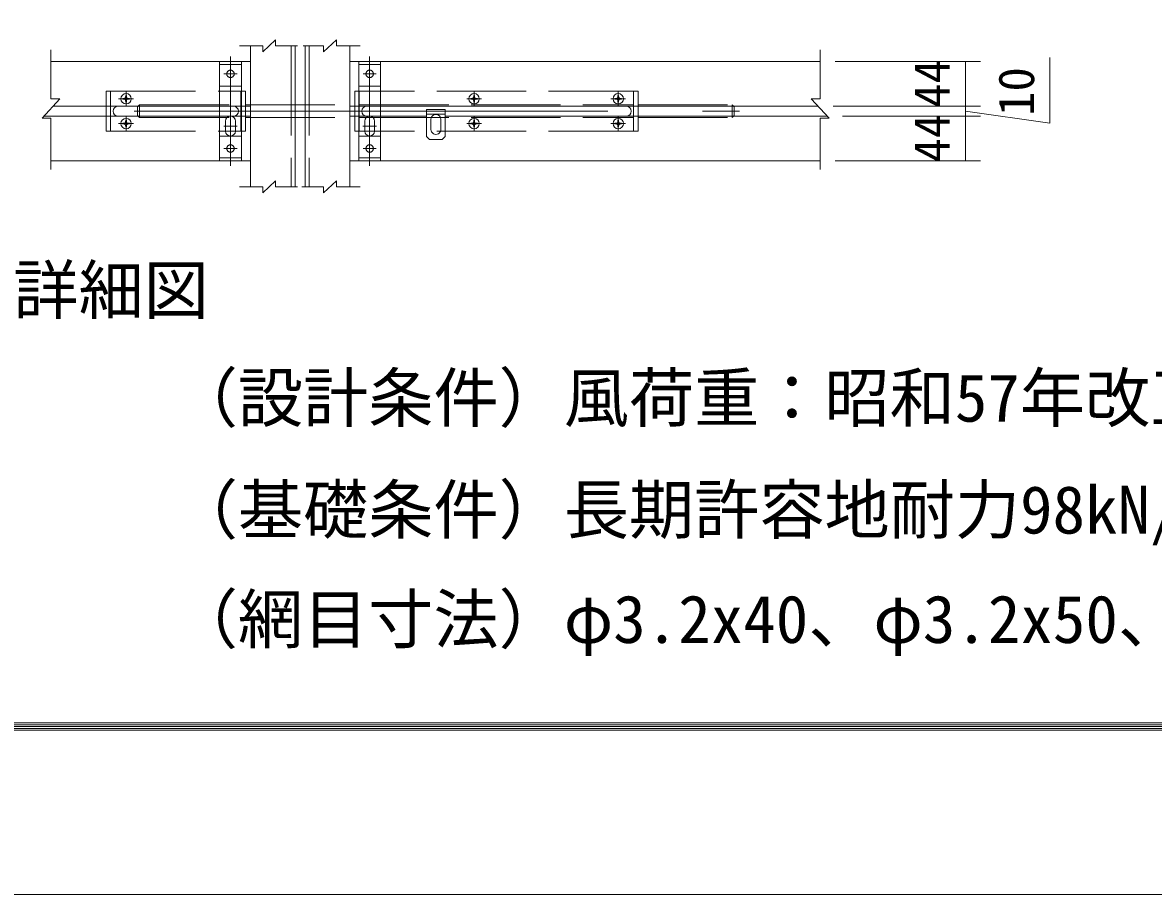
# Model space of a CAD drawing. Units: millimetres, scale not verified. Extents: x -6300 to 6300, y -4455 to 4455.
# Drawn here: x -2274 to 0, y -4455 to -2702 of the extents above; entities that cross this region are included whole.
import ezdxf
from ezdxf.enums import TextEntityAlignment as Align

# ---------------------------------------------------------------- set-up
doc = ezdxf.new("R2010")
doc.units = ezdxf.units.MM
doc.header["$LTSCALE"] = 30
doc.linetypes.add('DASHED', pattern=[7.5, 6, -1.5])
doc.linetypes.add('USER1', pattern=[50.8, 31.75, -6.35, 6.35, -6.35])
for name, color, linetype, lineweight in [('0-0_D-TTL', 7, 'Continuous', 9), ('0-2_D-BMK', 2, 'USER1', 13), ('0-3_D-STR3', 3, 'Continuous', 13), ('0-4_D-STR1', 1, 'Continuous', 18), ('0-5_D-STR-DIM', 7, 'Continuous', 9)]:
    doc.layers.add(name, color=color, linetype=linetype, lineweight=lineweight)
doc.layers.add('0-1_D-TTL-TXT', color=7, linetype='Continuous')
doc.styles.add('ＭＳ ゴシック', font='')
doc.styles.get('ＭＳ ゴシック').set_extended_font_data('MS Gothic')

msp = doc.modelspace()

# ---------------------------------------------------------------- linework, layer by layer
at = {"layer": '0-0_D-TTL', "color": 2, "lineweight": 18}
msp.add_lwpolyline([(-6300, 4455), (6300, 4455), (6300, -4455), (-6300, -4455)], close=True, dxfattribs=at)
at = {"layer": '0-0_D-TTL'}
for points in [[(-5895, 4125), (5895, 4125), (5895, -4125), (-5895, -4125)], [(-5891.25, 4121.25), (5891.25, 4121.25), (5891.25, -4121.25), (-5891.25, -4121.25)], [(-5887.5, 4117.5), (5887.5, 4117.5), (5887.5, -4117.5), (-5887.5, -4117.5)], [(-5883.75, 4113.75), (5883.75, 4113.75), (5883.75, -4113.75), (-5883.75, -4113.75)], [(-5880, 4110), (5880, 4110), (5880, -4110), (-5880, -4110)]]:
    msp.add_lwpolyline(points, close=True, dxfattribs=at)
at = {"layer": '0-2_D-BMK'}
for p, q in [((-1856.35, -2989.94), (-1856.35, -2770.17)), ((-1576.35, -2989.94), (-1576.35, -2770.17)), ((-1869.59, -2805.06), (-1843.1, -2805.06)), ((-1563.1, -2805.06), (-1589.59, -2805.06)), ((-2066.34, -2869.94), (-2066.34, -2840.18)), ((-1366.34, -2869.94), (-1366.34, -2840.18)), ((-1076.34, -2869.94), (-1076.34, -2840.18)), ((-2081.22, -2855.06), (-2051.46, -2855.06)), ((-1381.22, -2855.06), (-1351.46, -2855.06)), ((-1091.22, -2855.06), (-1061.46, -2855.06)), ((-2050.03, -2880.06), (-832.54, -2880.06)), ((-2081.23, -2905.06), (-2051.47, -2905.06)), ((-2066.35, -2919.94), (-2066.35, -2890.18)), ((-1869.82, -2910.06), (-1842.87, -2910.06)), ((-1562.87, -2910.06), (-1589.82, -2910.06)), ((-1381.22, -2905.06), (-1351.46, -2905.06)), ((-1366.34, -2919.94), (-1366.34, -2890.18)), ((-1091.23, -2905.06), (-1061.47, -2905.06)), ((-1076.35, -2919.94), (-1076.35, -2890.18)), ((-1869.59, -2955.06), (-1843.1, -2955.06)), ((-1563.1, -2955.06), (-1589.59, -2955.06))]:
    msp.add_line(p, q, dxfattribs=at)
at = {"layer": '0-3_D-STR3'}
for p, q in [((-1878.35, -2780.06), (-1878.35, -2980.06)), ((-1834.35, -2780.06), (-1834.35, -2980.06)), ((-1554.35, -2780.06), (-1598.35, -2780.06)), ((-1598.35, -2780.06), (-1598.35, -2980.06)), ((-1554.35, -2780.06), (-1554.35, -2980.06)), ((-2073.04, -2854.32), (-2069.95, -2854.27)), ((-2073.04, -2855.84), (-2073.04, -2854.32)), ((-2073.04, -2855.79), (-2069.95, -2855.84)), ((-2068.11, -2853.29), (-2069.95, -2854.27)), ((-2068.11, -2856.82), (-2069.95, -2855.84)), ((-2068.07, -2853.25), (-2067.13, -2851.4)), ((-2068.07, -2856.86), (-2067.13, -2858.71)), ((-2067.13, -2858.71), (-2067.07, -2861.76)), ((-2067.07, -2861.76), (-2065.61, -2861.76)), ((-2067.07, -2861.76), (-2065.61, -2861.76)), ((-2065.56, -2851.4), (-2065.61, -2848.36)), ((-2065.56, -2858.71), (-2065.61, -2861.76)), ((-2064.61, -2853.25), (-2065.56, -2851.4)), ((-2064.61, -2856.86), (-2065.56, -2858.71)), ((-2064.58, -2853.29), (-2062.73, -2854.27)), ((-2064.58, -2856.82), (-2062.73, -2855.84)), ((-2059.64, -2854.32), (-2062.73, -2854.27)), ((-2059.64, -2855.79), (-2062.73, -2855.84)), ((-2059.64, -2855.79), (-2059.64, -2854.32)), ((-1373.04, -2854.32), (-1369.95, -2854.27)), ((-1373.04, -2855.84), (-1373.04, -2854.32)), ((-1373.04, -2855.79), (-1369.95, -2855.84)), ((-1368.11, -2853.29), (-1369.95, -2854.27)), ((-1368.11, -2856.82), (-1369.95, -2855.84)), ((-1368.07, -2853.25), (-1367.13, -2851.4)), ((-1368.07, -2856.86), (-1367.13, -2858.71)), ((-1367.13, -2858.71), (-1367.07, -2861.76)), ((-1367.07, -2861.76), (-1365.61, -2861.76)), ((-1367.07, -2861.76), (-1365.61, -2861.76)), ((-1365.56, -2851.4), (-1365.61, -2848.36)), ((-1365.56, -2858.71), (-1365.61, -2861.76)), ((-1364.61, -2853.25), (-1365.56, -2851.4)), ((-1364.61, -2856.86), (-1365.56, -2858.71)), ((-1364.58, -2853.29), (-1362.73, -2854.27)), ((-1364.58, -2856.82), (-1362.73, -2855.84)), ((-1359.64, -2854.32), (-1362.73, -2854.27)), ((-1359.64, -2855.79), (-1362.73, -2855.84)), ((-1359.64, -2855.79), (-1359.64, -2854.32)), ((-1083.04, -2854.32), (-1079.95, -2854.27)), ((-1083.04, -2855.84), (-1083.04, -2854.32)), ((-1083.04, -2855.79), (-1079.95, -2855.84)), ((-1078.11, -2853.29), (-1079.95, -2854.27)), ((-1078.11, -2856.82), (-1079.95, -2855.84)), ((-1078.07, -2853.25), (-1077.13, -2851.4)), ((-1078.07, -2856.86), (-1077.13, -2858.71)), ((-1077.13, -2858.71), (-1077.07, -2861.76)), ((-1077.07, -2861.76), (-1075.61, -2861.76)), ((-1077.07, -2861.76), (-1075.61, -2861.76)), ((-1075.56, -2851.4), (-1075.61, -2848.36)), ((-1075.56, -2858.71), (-1075.61, -2861.76)), ((-1074.61, -2853.25), (-1075.56, -2851.4)), ((-1074.61, -2856.86), (-1075.56, -2858.71)), ((-1074.58, -2853.29), (-1072.73, -2854.27)), ((-1074.58, -2856.82), (-1072.73, -2855.84)), ((-1069.64, -2854.32), (-1072.73, -2854.27)), ((-1069.64, -2855.79), (-1072.73, -2855.84)), ((-1069.64, -2855.79), (-1069.64, -2854.32)), ((-1424.19, -2930.76), (-1424.19, -2876.76)), ((-2073.05, -2904.32), (-2069.95, -2904.27)), ((-2073.05, -2905.84), (-2073.05, -2904.32)), ((-2073.05, -2905.79), (-2069.95, -2905.84)), ((-2068.11, -2903.29), (-2069.95, -2904.27)), ((-2068.11, -2906.82), (-2069.95, -2905.84)), ((-2068.08, -2903.25), (-2067.13, -2901.4)), ((-2068.08, -2906.86), (-2067.13, -2908.71)), ((-2067.13, -2908.71), (-2067.08, -2911.76)), ((-2065.56, -2901.4), (-2065.61, -2898.36)), ((-2065.56, -2908.71), (-2065.61, -2911.76)), ((-2064.62, -2903.25), (-2065.56, -2901.4)), ((-2064.62, -2906.86), (-2065.56, -2908.71)), ((-2064.58, -2903.29), (-2062.74, -2904.27)), ((-2064.58, -2906.82), (-2062.74, -2905.84)), ((-2059.65, -2904.32), (-2062.74, -2904.27)), ((-2059.65, -2905.79), (-2062.74, -2905.84)), ((-2059.65, -2905.79), (-2059.65, -2904.32)), ((-1866.35, -2920.06), (-1866.35, -2900.06)), ((-1846.35, -2920.06), (-1846.35, -2900.06)), ((-1586.35, -2920.06), (-1586.35, -2900.06)), ((-1566.35, -2920.06), (-1566.35, -2900.06)), ((-1453.19, -2896.76), (-1453.19, -2916.76)), ((-1433.19, -2896.76), (-1433.19, -2916.76)), ((-1373.04, -2904.32), (-1369.95, -2904.27)), ((-1373.04, -2905.84), (-1373.04, -2904.32)), ((-1373.04, -2905.79), (-1369.95, -2905.84)), ((-1368.11, -2903.29), (-1369.95, -2904.27)), ((-1368.11, -2906.82), (-1369.95, -2905.84)), ((-1368.07, -2903.25), (-1367.13, -2901.4)), ((-1368.07, -2906.86), (-1367.13, -2908.71)), ((-1367.13, -2908.71), (-1367.07, -2911.76)), ((-1365.56, -2901.4), (-1365.61, -2898.36)), ((-1365.56, -2908.71), (-1365.61, -2911.76)), ((-1364.61, -2903.25), (-1365.56, -2901.4)), ((-1364.61, -2906.86), (-1365.56, -2908.71)), ((-1364.58, -2903.29), (-1362.73, -2904.27)), ((-1364.58, -2906.82), (-1362.73, -2905.84)), ((-1359.64, -2904.32), (-1362.73, -2904.27)), ((-1359.64, -2905.79), (-1362.73, -2905.84)), ((-1359.64, -2905.79), (-1359.64, -2904.32)), ((-1083.05, -2904.32), (-1079.95, -2904.27)), ((-1083.05, -2905.84), (-1083.05, -2904.32)), ((-1083.05, -2905.79), (-1079.95, -2905.84)), ((-1078.11, -2903.29), (-1079.95, -2904.27)), ((-1078.11, -2906.82), (-1079.95, -2905.84)), ((-1078.08, -2903.25), (-1077.13, -2901.4)), ((-1078.08, -2906.86), (-1077.13, -2908.71)), ((-1077.13, -2908.71), (-1077.08, -2911.76)), ((-1075.56, -2901.4), (-1075.61, -2898.36)), ((-1075.56, -2908.71), (-1075.61, -2911.76)), ((-1074.62, -2903.25), (-1075.56, -2901.4)), ((-1074.62, -2906.86), (-1075.56, -2908.71)), ((-1074.58, -2903.29), (-1072.74, -2904.27)), ((-1074.58, -2906.82), (-1072.74, -2905.84)), ((-1069.65, -2904.32), (-1072.74, -2904.27)), ((-1069.65, -2905.79), (-1072.74, -2905.84)), ((-1069.65, -2905.79), (-1069.65, -2904.32)), ((-2067.08, -2911.76), (-2065.61, -2911.76)), ((-2067.08, -2911.76), (-2065.61, -2911.76)), ((-1462.19, -2930.76), (-1456.19, -2936.76)), ((-1430.19, -2936.76), (-1424.19, -2930.76)), ((-1367.07, -2911.76), (-1365.61, -2911.76)), ((-1367.07, -2911.76), (-1365.61, -2911.76)), ((-1077.08, -2911.76), (-1075.61, -2911.76)), ((-1077.08, -2911.76), (-1075.61, -2911.76)), ((-1456.19, -2936.76), (-1430.19, -2936.76)), ((-1598.35, -2980.06), (-1554.35, -2980.06))]:
    msp.add_line(p, q, dxfattribs=at)
at = {"layer": '0-3_D-STR3', "linetype": 'DASHED'}
for p, q in [((-1878.35, -2786.06), (-1834.35, -2786.06)), ((-1554.35, -2786.06), (-1598.35, -2786.06)), ((-2106.35, -2840.06), (-1826.35, -2840.06)), ((-2106.35, -2920.06), (-2106.35, -2840.06)), ((-2097.35, -2840.06), (-2097.35, -2920.06)), ((-1878.35, -2830.06), (-1834.35, -2830.06)), ((-1835.35, -2840.06), (-1835.35, -2920.06)), ((-1826.35, -2920.06), (-1826.35, -2840.06)), ((-1606.35, -2920.06), (-1606.35, -2840.06)), ((-1036.35, -2840.06), (-1606.35, -2840.06)), ((-1554.35, -2830.06), (-1598.35, -2830.06)), ((-1597.35, -2840.06), (-1597.35, -2920.06)), ((-1045.35, -2840.06), (-1045.35, -2920.06)), ((-1036.35, -2920.06), (-1036.35, -2840.06)), ((-2043.19, -2871.06), (-2039.19, -2867.06)), ((-2043.19, -2871.06), (-2043.19, -2889.06)), ((-2039.19, -2893.06), (-2039.19, -2867.06)), ((-2039.19, -2867.06), (-1835.35, -2867.06)), ((-1826.35, -2867.06), (-1606.35, -2867.06)), ((-1597.35, -2867.06), (-1045.35, -2867.06)), ((-1462.19, -2885.76), (-1424.19, -2885.76)), ((-1036.35, -2867.06), (-847.19, -2867.06)), ((-847.19, -2867.06), (-843.19, -2871.06)), ((-847.19, -2867.06), (-847.19, -2893.06)), ((-843.19, -2871.06), (-843.19, -2889.06)), ((-2043.19, -2889.06), (-2039.19, -2893.06)), ((-2039.19, -2893.06), (-1835.35, -2893.06)), ((-1826.35, -2893.06), (-1606.35, -2893.06)), ((-1597.35, -2893.06), (-1045.35, -2893.06)), ((-1036.35, -2893.06), (-847.19, -2893.06)), ((-843.19, -2889.06), (-847.19, -2893.06)), ((-2106.35, -2920.06), (-1826.35, -2920.06)), ((-1834.35, -2930.06), (-1878.35, -2930.06)), ((-1036.35, -2920.06), (-1606.35, -2920.06)), ((-1598.35, -2930.06), (-1554.35, -2930.06)), ((-1878.35, -2974.06), (-1834.35, -2974.06)), ((-1554.35, -2974.06), (-1598.35, -2974.06))]:
    msp.add_line(p, q, dxfattribs=at)
at = {"layer": '0-3_D-STR3'}
for points in [[(-2067.13, -2851.4), (-2067.07, -2848.36), (-2065.61, -2848.36)], [(-1367.13, -2851.4), (-1367.07, -2848.36), (-1365.61, -2848.36)], [(-1077.13, -2851.4), (-1077.07, -2848.36), (-1075.61, -2848.36)], [(-1424.19, -2876.76), (-1462.19, -2876.76), (-1462.19, -2930.76)], [(-2067.13, -2901.4), (-2067.08, -2898.36), (-2065.61, -2898.36)], [(-1367.13, -2901.4), (-1367.07, -2898.36), (-1365.61, -2898.36)], [(-1077.13, -2901.4), (-1077.08, -2898.36), (-1075.61, -2898.36)]]:
    msp.add_lwpolyline(points, dxfattribs=at)
at = {"layer": '0-3_D-STR3', "linetype": 'DASHED'}
for centre in [(-1856.35, -2805.06), (-1576.35, -2805.06), (-1856.35, -2955.06), (-1576.35, -2955.06)]:
    msp.add_circle(centre, 7.5, dxfattribs=at)
at = {"layer": '0-3_D-STR3'}
for centre in [(-2066.34, -2855.06), (-1366.34, -2855.06), (-1076.34, -2855.06), (-2066.35, -2905.06), (-1366.34, -2905.06), (-1076.35, -2905.06)]:
    msp.add_circle(centre, 10.5, dxfattribs=at)
for centre, start, end in [((-2082.35, -2880.06), 89.99998, 269.99929), ((-1850.35, -2880.06), 270.00068, 89.99999), ((-1582.35, -2880.06), 90.00001, 269.99932), ((-1443.19, -2896.76), 359.99999, 179.99999), ((-1060.35, -2880.06), 270.00071, 90.00002), ((-1856.35, -2900.06), 359.99999, 179.99965), ((-1576.35, -2900.06), 0.00035, 180.00001), ((-1856.35, -2920.06), 179.99999, 359.99998), ((-1576.35, -2920.06), 180.00002, 0.00001), ((-1443.19, -2916.76), 179.99999, 0)]:
    msp.add_arc(centre, 10, start, end, dxfattribs=at)
at = {"layer": '0-4_D-STR1'}
for p, q in [((-1837.96, -2748.69), (-1791.49, -2748.69)), ((-1816.35, -2748.69), (-1816.35, -3032.02)), ((-1791.49, -2760.69), (-1765.65, -2736.69)), ((-1791.49, -2748.69), (-1791.49, -2760.69)), ((-1765.65, -2748.69), (-1765.65, -2736.69)), ((-1765.65, -2748.69), (-1721.69, -2748.69)), ((-1726.35, -2748.69), (-1726.35, -3032.02)), ((-1710.14, -2748.69), (-1668.88, -2748.69)), ((-1706.35, -2748.69), (-1706.35, -3032.02)), ((-1668.88, -2760.69), (-1643.03, -2736.69)), ((-1668.88, -2748.69), (-1668.88, -2760.69)), ((-1643.03, -2748.69), (-1643.03, -2736.69)), ((-1643.03, -2748.69), (-1595.35, -2748.69)), ((-1616.35, -2748.69), (-1616.35, -3032.02)), ((-1816.35, -2780.06), (-2217.37, -2780.06)), ((-1616.35, -2780.06), (-670.08, -2780.06)), ((-1816.35, -2870.06), (-2213.35, -2870.06)), ((-1616.35, -2870.06), (-674.1, -2870.06)), ((-1816.35, -2890.06), (-2231.92, -2890.06)), ((-1616.35, -2890.06), (-1462.19, -2890.06)), ((-1424.19, -2890.06), (-655.53, -2890.06)), ((-1816.35, -2980.06), (-2217.37, -2980.06)), ((-1616.35, -2980.06), (-670.08, -2980.06)), ((-1791.49, -3044.02), (-1765.65, -3020.02)), ((-1765.65, -3032.02), (-1765.65, -3020.02)), ((-1668.88, -3044.02), (-1643.03, -3020.02)), ((-1643.03, -3032.02), (-1643.03, -3020.02)), ((-1837.96, -3032.02), (-1791.49, -3032.02)), ((-1791.49, -3032.02), (-1791.49, -3044.02)), ((-1765.65, -3032.02), (-1721.4, -3032.02)), ((-1712.95, -3032.02), (-1668.88, -3032.02)), ((-1668.88, -3032.02), (-1668.88, -3044.02)), ((-1643.03, -3032.02), (-1595.35, -3032.02))]:
    msp.add_line(p, q, dxfattribs=at)
at = {"layer": '0-4_D-STR1', "linetype": 'DASHED'}
for p, q in [((-1734.35, -2748.69), (-1734.35, -3032.02)), ((-1698.35, -2748.69), (-1698.35, -3032.02))]:
    msp.add_line(p, q, dxfattribs=at)
at = {"layer": '0-5_D-STR-DIM'}
for p, q in [((-2217.37, -2855), (-2217.37, -2756.89)), ((-670.08, -2855), (-670.08, -2756.89)), ((-640.08, -2780.06), (-347.79, -2780.06)), ((-377.79, -2870.06), (-377.79, -2780.06)), ((-377.79, -2870.06), (-377.79, -2810.06)), ((-2235.37, -2893.77), (-2199.37, -2855)), ((-2217.37, -2855), (-2199.37, -2855)), ((-652.08, -2893.77), (-688.08, -2855)), ((-670.08, -2855), (-688.08, -2855)), ((-644.1, -2870.06), (-347.79, -2870.06)), ((-644.1, -2870.06), (-347.79, -2870.06)), ((-377.79, -2890.06), (-377.79, -2870.06)), ((-377.79, -2890.06), (-377.79, -2870.06)), ((-2217.37, -2893.77), (-2235.37, -2893.77)), ((-2217.37, -2997.64), (-2217.37, -2893.77)), ((-670.08, -2997.64), (-670.08, -2893.77)), ((-670.08, -2893.77), (-652.08, -2893.77)), ((-625.53, -2890.06), (-347.79, -2890.06)), ((-625.53, -2890.06), (-347.79, -2890.06)), ((-377.79, -2980.06), (-377.79, -2890.06)), ((-377.79, -2890.06), (-377.79, -2950.06)), ((-640.08, -2980.06), (-347.79, -2980.06))]:
    msp.add_line(p, q, dxfattribs=at)
msp.add_lwpolyline([(-377.79, -2880.06), (-208.08, -2904.06), (-208.08, -2771.92)], dxfattribs=at)

# ---------------------------------------------------------------- texts
at = {"layer": '0-1_D-TTL-TXT', "style": 'ＭＳ ゴシック'}
for s, p in [('カンヌキ取付詳細図', (-3079.59, -3316.59)), ('（設計条件）風荷重：昭和57年改正 建築基準法・同施行令に基づく風圧力に準拠。', (-1972.42, -3533.29)), ('（基礎条件）長期許容地耐力98kN/㎡の場合。', (-1972.42, -3758.29)), ('（網目寸法）φ3.2x40、φ3.2x50、φ3.2x56、φ2.6x40、φ2.6x50、φ2.6x56 の場合', (-1972.42, -3978.29))]:
    msp.add_text(s, height=96.11, dxfattribs=at).set_placement(p, align=Align.BOTTOM_LEFT)
at = {"layer": '0-5_D-STR-DIM', "style": 'ＭＳ ゴシック'}
for s, p in [('44', (-387.92, -2873.62)), ('10', (-218.2, -2889.59)), ('44', (-387.92, -2983.62))]:
    msp.add_text(s, height=72.14, rotation=90, dxfattribs=at).set_placement(p, align=Align.BOTTOM_LEFT)

doc.saveas('drawing.dxf')
